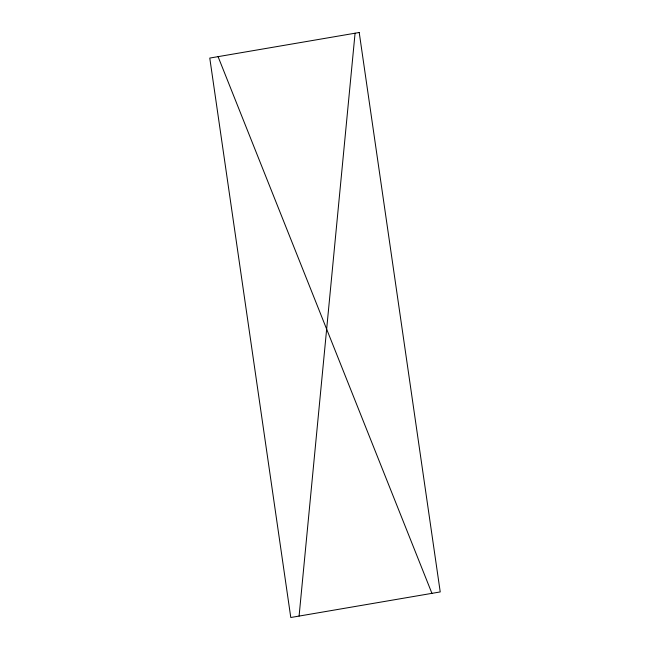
<?xml version="1.0" encoding="UTF-8"?>
<svg xmlns="http://www.w3.org/2000/svg" width="650" height="650" viewBox="0 0 650 650"><rect width="100%" height="100%" fill="white"/><g stroke="black" fill="none" stroke-linecap="round" stroke-linejoin="round"><path stroke-width="0.97" d="M299.089 616.078L355.071 33.207M218.075 56.648L431.933 593.352M359.214 32.5L209.771 58.069L290.786 617.5L440.229 591.931L359.214 32.5"/></g></svg>
